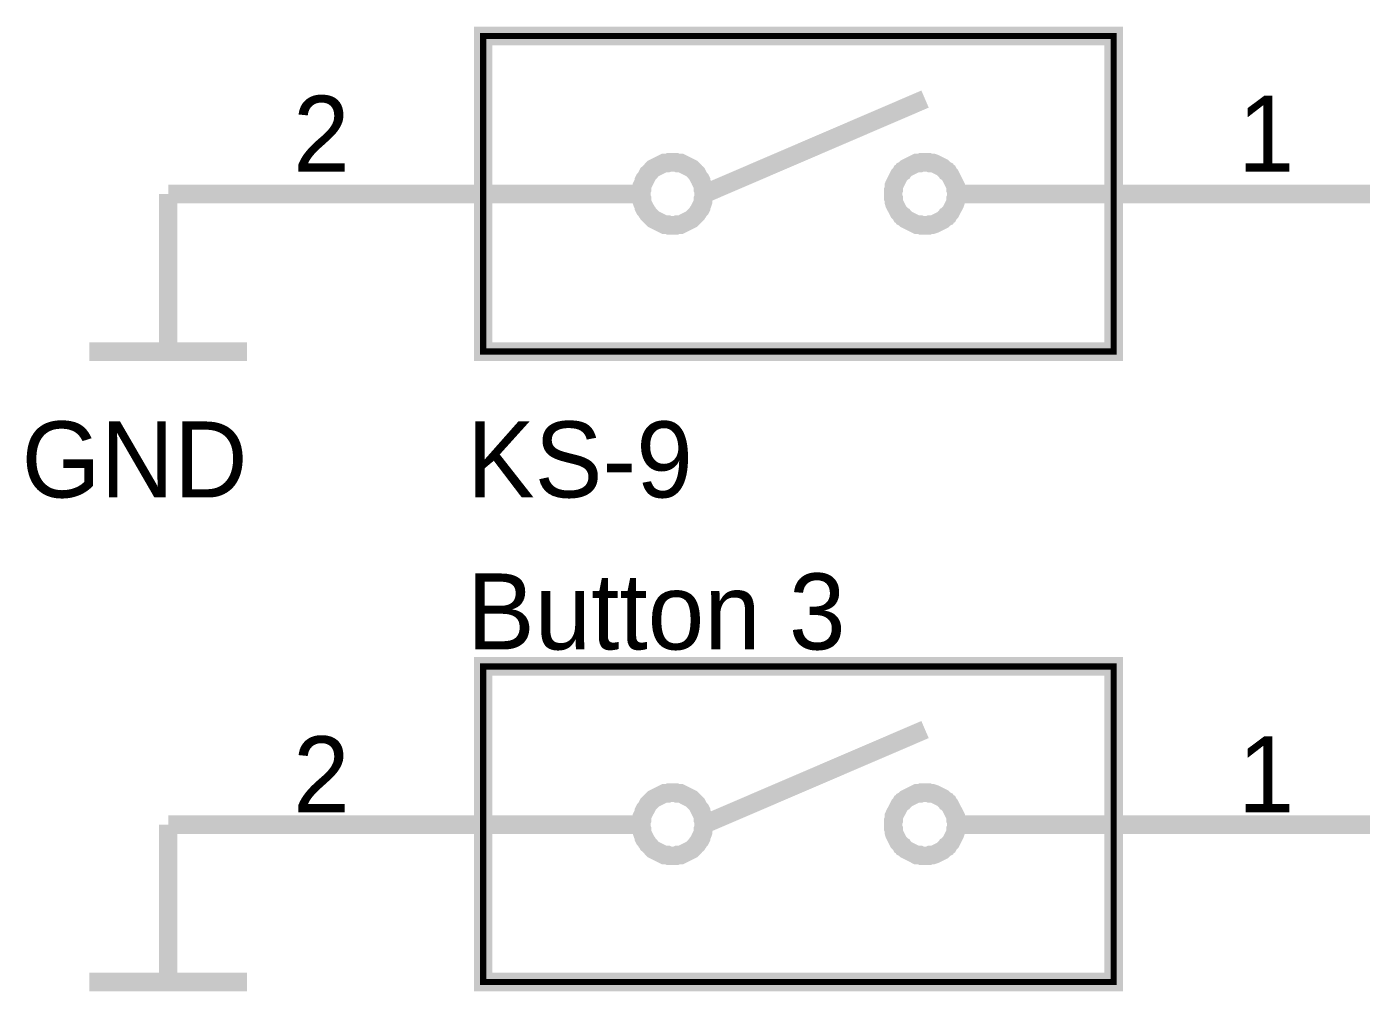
# Model space of a CAD drawing. Header units: inches. Extents: x 0 to 292, y 0 to 193.
# Drawn here: x 89.17 to 110.67, y 81.12 to 96.67 of the extents above; entities that cross this region are included whole.
import ezdxf

# ---------------------------------------------------------------- set-up
doc = ezdxf.new("R2010")
doc.units = ezdxf.units.IN
doc.layers.add('Sheet', color=255, linetype='Continuous')

msp = doc.modelspace()

# ---------------------------------------------------------------- linework, layer by layer
at = {"layer": 'Sheet'}
for points in [[(96.521, 96.52, 0.3, 0.3, 0), (106.683, 96.52, 0.3, 0.3, 0), (106.683, 91.434, 0.3, 0.3, 0), (96.521, 91.434, 0.3, 0.3, 0), (96.521, 96.52, 0.3, 0.3, 0)], [(96.521, 96.52, 0.0991, 0.0991, 0), (96.521, 91.434, 0.0991, 0.0991, 0), (106.683, 91.434, 0.0991, 0.0991, 0), (106.683, 96.52, 0.0991, 0.0991, 0), (96.521, 96.52, 0.0991, 0.0991, 0), (96.521, 96.52, 0.0991, 0.0991, 0)], [(96.521, 86.358, 0.3, 0.3, 0), (106.683, 86.358, 0.3, 0.3, 0), (106.683, 81.272, 0.3, 0.3, 0), (96.521, 81.272, 0.3, 0.3, 0), (96.521, 86.358, 0.3, 0.3, 0)], [(96.521, 86.358, 0.0991, 0.0991, 0), (96.521, 81.272, 0.0991, 0.0991, 0), (106.683, 81.272, 0.0991, 0.0991, 0), (106.683, 86.358, 0.0991, 0.0991, 0), (96.521, 86.358, 0.0991, 0.0991, 0), (96.521, 86.358, 0.0991, 0.0991, 0)]]:
    msp.add_lwpolyline(points, format="xyseb", close=True, dxfattribs=at)
for points in [[(100.076, 93.971, 0.3, 0.3, 0), (103.642, 95.503, 0.3, 0.3, 0)], [(99.069, 93.971, 0.3, 0.3, 0), (99.069, 93.993, 0.3, 0.3, 0), (99.069, 94.026, 0.3, 0.3, 0), (99.08, 94.048, 0.3, 0.3, 0), (99.08, 94.07, 0.3, 0.3, 0), (99.08, 94.103, 0.3, 0.3, 0), (99.091, 94.125, 0.3, 0.3, 0), (99.102, 94.146, 0.3, 0.3, 0), (99.113, 94.168, 0.3, 0.3, 0), (99.113, 94.19, 0.3, 0.3, 0), (99.124, 94.212, 0.3, 0.3, 0), (99.146, 94.234, 0.3, 0.3, 0), (99.157, 94.256, 0.3, 0.3, 0), (99.168, 94.278, 0.3, 0.3, 0), (99.179, 94.3, 0.3, 0.3, 0), (99.201, 94.321, 0.3, 0.3, 0), (99.212, 94.332, 0.3, 0.3, 0), (99.233, 94.354, 0.3, 0.3, 0), (99.244, 94.365, 0.3, 0.3, 0), (99.266, 94.387, 0.3, 0.3, 0), (99.288, 94.398, 0.3, 0.3, 0), (99.31, 94.409, 0.3, 0.3, 0), (99.332, 94.42, 0.3, 0.3, 0), (99.354, 94.431, 0.3, 0.3, 0), (99.376, 94.442, 0.3, 0.3, 0), (99.398, 94.453, 0.3, 0.3, 0), (99.419, 94.464, 0.3, 0.3, 0), (99.441, 94.475, 0.3, 0.3, 0), (99.474, 94.475, 0.3, 0.3, 0), (99.496, 94.475, 0.3, 0.3, 0), (99.518, 94.485, 0.3, 0.3, 0), (99.551, 94.485, 0.3, 0.3, 0), (99.573, 94.485, 0.3, 0.3, 0)], [(99.573, 94.485, 0.3, 0.3, 0), (99.551, 94.485, 0.3, 0.3, 0), (99.518, 94.485, 0.3, 0.3, 0), (99.496, 94.475, 0.3, 0.3, 0), (99.474, 94.475, 0.3, 0.3, 0), (99.441, 94.475, 0.3, 0.3, 0), (99.419, 94.464, 0.3, 0.3, 0), (99.398, 94.453, 0.3, 0.3, 0), (99.376, 94.442, 0.3, 0.3, 0), (99.354, 94.431, 0.3, 0.3, 0), (99.332, 94.42, 0.3, 0.3, 0), (99.31, 94.409, 0.3, 0.3, 0), (99.288, 94.398, 0.3, 0.3, 0), (99.266, 94.387, 0.3, 0.3, 0), (99.244, 94.365, 0.3, 0.3, 0), (99.233, 94.354, 0.3, 0.3, 0), (99.212, 94.332, 0.3, 0.3, 0), (99.201, 94.321, 0.3, 0.3, 0), (99.179, 94.3, 0.3, 0.3, 0), (99.168, 94.278, 0.3, 0.3, 0), (99.157, 94.256, 0.3, 0.3, 0), (99.146, 94.234, 0.3, 0.3, 0), (99.124, 94.212, 0.3, 0.3, 0), (99.113, 94.19, 0.3, 0.3, 0), (99.113, 94.168, 0.3, 0.3, 0), (99.102, 94.146, 0.3, 0.3, 0), (99.091, 94.125, 0.3, 0.3, 0), (99.08, 94.103, 0.3, 0.3, 0), (99.08, 94.07, 0.3, 0.3, 0), (99.08, 94.048, 0.3, 0.3, 0), (99.069, 94.026, 0.3, 0.3, 0), (99.069, 93.993, 0.3, 0.3, 0), (99.069, 93.971, 0.3, 0.3, 0)], [(99.573, 94.485, 0.3, 0.3, 0), (99.573, 94.485, 0.3, 0.3, 0)], [(99.573, 94.485, 0.3, 0.3, 0), (99.594, 94.485, 0.3, 0.3, 0), (99.627, 94.485, 0.3, 0.3, 0), (99.649, 94.475, 0.3, 0.3, 0), (99.671, 94.475, 0.3, 0.3, 0), (99.704, 94.475, 0.3, 0.3, 0), (99.726, 94.464, 0.3, 0.3, 0), (99.748, 94.453, 0.3, 0.3, 0), (99.769, 94.442, 0.3, 0.3, 0), (99.791, 94.431, 0.3, 0.3, 0), (99.813, 94.42, 0.3, 0.3, 0), (99.835, 94.409, 0.3, 0.3, 0), (99.857, 94.398, 0.3, 0.3, 0), (99.879, 94.387, 0.3, 0.3, 0), (99.901, 94.365, 0.3, 0.3, 0), (99.912, 94.354, 0.3, 0.3, 0), (99.934, 94.332, 0.3, 0.3, 0), (99.944, 94.321, 0.3, 0.3, 0), (99.966, 94.3, 0.3, 0.3, 0), (99.977, 94.278, 0.3, 0.3, 0), (99.988, 94.256, 0.3, 0.3, 0), (99.999, 94.234, 0.3, 0.3, 0), (100.021, 94.212, 0.3, 0.3, 0), (100.032, 94.19, 0.3, 0.3, 0), (100.032, 94.168, 0.3, 0.3, 0), (100.043, 94.146, 0.3, 0.3, 0), (100.054, 94.125, 0.3, 0.3, 0), (100.065, 94.103, 0.3, 0.3, 0), (100.065, 94.07, 0.3, 0.3, 0), (100.065, 94.048, 0.3, 0.3, 0), (100.076, 94.026, 0.3, 0.3, 0), (100.076, 93.993, 0.3, 0.3, 0), (100.076, 93.971, 0.3, 0.3, 0)], [(100.076, 93.971, 0.3, 0.3, 0), (100.076, 93.993, 0.3, 0.3, 0), (100.076, 94.026, 0.3, 0.3, 0), (100.065, 94.048, 0.3, 0.3, 0), (100.065, 94.07, 0.3, 0.3, 0), (100.065, 94.103, 0.3, 0.3, 0), (100.054, 94.125, 0.3, 0.3, 0), (100.043, 94.146, 0.3, 0.3, 0), (100.032, 94.168, 0.3, 0.3, 0), (100.032, 94.19, 0.3, 0.3, 0), (100.021, 94.212, 0.3, 0.3, 0), (99.999, 94.234, 0.3, 0.3, 0), (99.988, 94.256, 0.3, 0.3, 0), (99.977, 94.278, 0.3, 0.3, 0), (99.966, 94.3, 0.3, 0.3, 0), (99.944, 94.321, 0.3, 0.3, 0), (99.934, 94.332, 0.3, 0.3, 0), (99.912, 94.354, 0.3, 0.3, 0), (99.901, 94.365, 0.3, 0.3, 0), (99.879, 94.387, 0.3, 0.3, 0), (99.857, 94.398, 0.3, 0.3, 0), (99.835, 94.409, 0.3, 0.3, 0), (99.813, 94.42, 0.3, 0.3, 0), (99.791, 94.431, 0.3, 0.3, 0), (99.769, 94.442, 0.3, 0.3, 0), (99.748, 94.453, 0.3, 0.3, 0), (99.726, 94.464, 0.3, 0.3, 0), (99.704, 94.475, 0.3, 0.3, 0), (99.671, 94.475, 0.3, 0.3, 0), (99.649, 94.475, 0.3, 0.3, 0), (99.627, 94.485, 0.3, 0.3, 0), (99.594, 94.485, 0.3, 0.3, 0), (99.573, 94.485, 0.3, 0.3, 0)], [(103.128, 93.971, 0.3, 0.3, 0), (103.128, 93.993, 0.3, 0.3, 0), (103.128, 94.026, 0.3, 0.3, 0), (103.139, 94.048, 0.3, 0.3, 0), (103.139, 94.07, 0.3, 0.3, 0), (103.139, 94.103, 0.3, 0.3, 0), (103.149, 94.125, 0.3, 0.3, 0), (103.16, 94.146, 0.3, 0.3, 0), (103.171, 94.168, 0.3, 0.3, 0), (103.182, 94.19, 0.3, 0.3, 0), (103.193, 94.212, 0.3, 0.3, 0), (103.204, 94.234, 0.3, 0.3, 0), (103.215, 94.256, 0.3, 0.3, 0), (103.226, 94.278, 0.3, 0.3, 0), (103.248, 94.3, 0.3, 0.3, 0), (103.259, 94.321, 0.3, 0.3, 0), (103.281, 94.332, 0.3, 0.3, 0), (103.292, 94.354, 0.3, 0.3, 0), (103.314, 94.365, 0.3, 0.3, 0), (103.335, 94.387, 0.3, 0.3, 0), (103.357, 94.398, 0.3, 0.3, 0), (103.379, 94.409, 0.3, 0.3, 0), (103.401, 94.42, 0.3, 0.3, 0), (103.423, 94.431, 0.3, 0.3, 0), (103.445, 94.442, 0.3, 0.3, 0), (103.467, 94.453, 0.3, 0.3, 0), (103.489, 94.464, 0.3, 0.3, 0), (103.51, 94.475, 0.3, 0.3, 0), (103.543, 94.475, 0.3, 0.3, 0), (103.565, 94.475, 0.3, 0.3, 0), (103.587, 94.485, 0.3, 0.3, 0), (103.62, 94.485, 0.3, 0.3, 0), (103.642, 94.485, 0.3, 0.3, 0)], [(103.642, 94.485, 0.3, 0.3, 0), (103.62, 94.485, 0.3, 0.3, 0), (103.587, 94.485, 0.3, 0.3, 0), (103.565, 94.475, 0.3, 0.3, 0), (103.543, 94.475, 0.3, 0.3, 0), (103.51, 94.475, 0.3, 0.3, 0), (103.489, 94.464, 0.3, 0.3, 0), (103.467, 94.453, 0.3, 0.3, 0), (103.445, 94.442, 0.3, 0.3, 0), (103.423, 94.431, 0.3, 0.3, 0), (103.401, 94.42, 0.3, 0.3, 0), (103.379, 94.409, 0.3, 0.3, 0), (103.357, 94.398, 0.3, 0.3, 0), (103.335, 94.387, 0.3, 0.3, 0), (103.314, 94.365, 0.3, 0.3, 0), (103.292, 94.354, 0.3, 0.3, 0), (103.281, 94.332, 0.3, 0.3, 0), (103.259, 94.321, 0.3, 0.3, 0), (103.248, 94.3, 0.3, 0.3, 0), (103.226, 94.278, 0.3, 0.3, 0), (103.215, 94.256, 0.3, 0.3, 0), (103.204, 94.234, 0.3, 0.3, 0), (103.193, 94.212, 0.3, 0.3, 0), (103.182, 94.19, 0.3, 0.3, 0), (103.171, 94.168, 0.3, 0.3, 0), (103.16, 94.146, 0.3, 0.3, 0), (103.149, 94.125, 0.3, 0.3, 0), (103.139, 94.103, 0.3, 0.3, 0), (103.139, 94.07, 0.3, 0.3, 0), (103.139, 94.048, 0.3, 0.3, 0), (103.128, 94.026, 0.3, 0.3, 0), (103.128, 93.993, 0.3, 0.3, 0), (103.128, 93.971, 0.3, 0.3, 0)], [(103.642, 94.485, 0.3, 0.3, 0), (103.642, 94.485, 0.3, 0.3, 0)], [(103.642, 94.485, 0.3, 0.3, 0), (103.664, 94.485, 0.3, 0.3, 0), (103.696, 94.485, 0.3, 0.3, 0), (103.718, 94.475, 0.3, 0.3, 0), (103.74, 94.475, 0.3, 0.3, 0), (103.762, 94.475, 0.3, 0.3, 0), (103.795, 94.464, 0.3, 0.3, 0), (103.817, 94.453, 0.3, 0.3, 0), (103.839, 94.442, 0.3, 0.3, 0), (103.86, 94.431, 0.3, 0.3, 0), (103.882, 94.42, 0.3, 0.3, 0), (103.904, 94.409, 0.3, 0.3, 0), (103.926, 94.398, 0.3, 0.3, 0), (103.937, 94.387, 0.3, 0.3, 0), (103.959, 94.365, 0.3, 0.3, 0), (103.981, 94.354, 0.3, 0.3, 0), (103.992, 94.332, 0.3, 0.3, 0), (104.014, 94.321, 0.3, 0.3, 0), (104.025, 94.3, 0.3, 0.3, 0), (104.046, 94.278, 0.3, 0.3, 0), (104.057, 94.256, 0.3, 0.3, 0), (104.068, 94.234, 0.3, 0.3, 0), (104.079, 94.212, 0.3, 0.3, 0), (104.09, 94.19, 0.3, 0.3, 0), (104.101, 94.168, 0.3, 0.3, 0), (104.112, 94.146, 0.3, 0.3, 0), (104.123, 94.125, 0.3, 0.3, 0), (104.134, 94.103, 0.3, 0.3, 0), (104.134, 94.07, 0.3, 0.3, 0), (104.134, 94.048, 0.3, 0.3, 0), (104.145, 94.026, 0.3, 0.3, 0), (104.145, 93.993, 0.3, 0.3, 0), (104.145, 93.971, 0.3, 0.3, 0)], [(104.145, 93.971, 0.3, 0.3, 0), (104.145, 93.993, 0.3, 0.3, 0), (104.145, 94.026, 0.3, 0.3, 0), (104.134, 94.048, 0.3, 0.3, 0), (104.134, 94.07, 0.3, 0.3, 0), (104.134, 94.103, 0.3, 0.3, 0), (104.123, 94.125, 0.3, 0.3, 0), (104.112, 94.146, 0.3, 0.3, 0), (104.101, 94.168, 0.3, 0.3, 0), (104.09, 94.19, 0.3, 0.3, 0), (104.079, 94.212, 0.3, 0.3, 0), (104.068, 94.234, 0.3, 0.3, 0), (104.057, 94.256, 0.3, 0.3, 0), (104.046, 94.278, 0.3, 0.3, 0), (104.025, 94.3, 0.3, 0.3, 0), (104.014, 94.321, 0.3, 0.3, 0), (103.992, 94.332, 0.3, 0.3, 0), (103.981, 94.354, 0.3, 0.3, 0), (103.959, 94.365, 0.3, 0.3, 0), (103.937, 94.387, 0.3, 0.3, 0), (103.926, 94.398, 0.3, 0.3, 0), (103.904, 94.409, 0.3, 0.3, 0), (103.882, 94.42, 0.3, 0.3, 0), (103.86, 94.431, 0.3, 0.3, 0), (103.839, 94.442, 0.3, 0.3, 0), (103.817, 94.453, 0.3, 0.3, 0), (103.795, 94.464, 0.3, 0.3, 0), (103.762, 94.475, 0.3, 0.3, 0), (103.74, 94.475, 0.3, 0.3, 0), (103.718, 94.475, 0.3, 0.3, 0), (103.696, 94.485, 0.3, 0.3, 0), (103.664, 94.485, 0.3, 0.3, 0), (103.642, 94.485, 0.3, 0.3, 0)], [(96.521, 93.971, 0.3, 0.3, 0), (91.445, 93.971, 0.3, 0.3, 0)], [(91.445, 93.971, 0.3, 0.3, 0), (91.445, 91.434, 0.3, 0.3, 0)], [(99.069, 93.971, 0.3, 0.3, 0), (96.521, 93.971, 0.3, 0.3, 0)], [(99.573, 93.468, 0.3, 0.3, 0), (99.551, 93.468, 0.3, 0.3, 0), (99.518, 93.468, 0.3, 0.3, 0), (99.496, 93.479, 0.3, 0.3, 0), (99.474, 93.479, 0.3, 0.3, 0), (99.441, 93.479, 0.3, 0.3, 0), (99.419, 93.49, 0.3, 0.3, 0), (99.398, 93.501, 0.3, 0.3, 0), (99.376, 93.512, 0.3, 0.3, 0), (99.354, 93.523, 0.3, 0.3, 0), (99.332, 93.534, 0.3, 0.3, 0), (99.31, 93.545, 0.3, 0.3, 0), (99.288, 93.556, 0.3, 0.3, 0), (99.266, 93.567, 0.3, 0.3, 0), (99.244, 93.589, 0.3, 0.3, 0), (99.233, 93.599, 0.3, 0.3, 0), (99.212, 93.621, 0.3, 0.3, 0), (99.201, 93.632, 0.3, 0.3, 0), (99.179, 93.654, 0.3, 0.3, 0), (99.168, 93.676, 0.3, 0.3, 0), (99.157, 93.687, 0.3, 0.3, 0), (99.146, 93.709, 0.3, 0.3, 0), (99.124, 93.731, 0.3, 0.3, 0), (99.113, 93.753, 0.3, 0.3, 0), (99.113, 93.774, 0.3, 0.3, 0), (99.102, 93.796, 0.3, 0.3, 0), (99.091, 93.818, 0.3, 0.3, 0), (99.08, 93.851, 0.3, 0.3, 0), (99.08, 93.873, 0.3, 0.3, 0), (99.08, 93.895, 0.3, 0.3, 0), (99.069, 93.917, 0.3, 0.3, 0), (99.069, 93.949, 0.3, 0.3, 0), (99.069, 93.971, 0.3, 0.3, 0)], [(99.069, 93.971, 0.3, 0.3, 0), (99.069, 93.971, 0.3, 0.3, 0)], [(99.069, 93.971, 0.3, 0.3, 0), (99.069, 93.949, 0.3, 0.3, 0), (99.069, 93.917, 0.3, 0.3, 0), (99.08, 93.895, 0.3, 0.3, 0), (99.08, 93.873, 0.3, 0.3, 0), (99.08, 93.851, 0.3, 0.3, 0), (99.091, 93.818, 0.3, 0.3, 0), (99.102, 93.796, 0.3, 0.3, 0), (99.113, 93.774, 0.3, 0.3, 0), (99.113, 93.753, 0.3, 0.3, 0), (99.124, 93.731, 0.3, 0.3, 0), (99.146, 93.709, 0.3, 0.3, 0), (99.157, 93.687, 0.3, 0.3, 0), (99.168, 93.676, 0.3, 0.3, 0), (99.179, 93.654, 0.3, 0.3, 0), (99.201, 93.632, 0.3, 0.3, 0), (99.212, 93.621, 0.3, 0.3, 0), (99.233, 93.599, 0.3, 0.3, 0), (99.244, 93.589, 0.3, 0.3, 0), (99.266, 93.567, 0.3, 0.3, 0), (99.288, 93.556, 0.3, 0.3, 0), (99.31, 93.545, 0.3, 0.3, 0), (99.332, 93.534, 0.3, 0.3, 0), (99.354, 93.523, 0.3, 0.3, 0), (99.376, 93.512, 0.3, 0.3, 0), (99.398, 93.501, 0.3, 0.3, 0), (99.419, 93.49, 0.3, 0.3, 0), (99.441, 93.479, 0.3, 0.3, 0), (99.474, 93.479, 0.3, 0.3, 0), (99.496, 93.479, 0.3, 0.3, 0), (99.518, 93.468, 0.3, 0.3, 0), (99.551, 93.468, 0.3, 0.3, 0), (99.573, 93.468, 0.3, 0.3, 0)], [(100.076, 93.971, 0.3, 0.3, 0), (100.076, 93.949, 0.3, 0.3, 0), (100.076, 93.917, 0.3, 0.3, 0), (100.065, 93.895, 0.3, 0.3, 0), (100.065, 93.873, 0.3, 0.3, 0), (100.065, 93.851, 0.3, 0.3, 0), (100.054, 93.818, 0.3, 0.3, 0), (100.043, 93.796, 0.3, 0.3, 0), (100.032, 93.774, 0.3, 0.3, 0), (100.032, 93.753, 0.3, 0.3, 0), (100.021, 93.731, 0.3, 0.3, 0), (99.999, 93.709, 0.3, 0.3, 0), (99.988, 93.687, 0.3, 0.3, 0), (99.977, 93.676, 0.3, 0.3, 0), (99.966, 93.654, 0.3, 0.3, 0), (99.944, 93.632, 0.3, 0.3, 0), (99.934, 93.621, 0.3, 0.3, 0), (99.912, 93.599, 0.3, 0.3, 0), (99.901, 93.589, 0.3, 0.3, 0), (99.879, 93.567, 0.3, 0.3, 0), (99.857, 93.556, 0.3, 0.3, 0), (99.835, 93.545, 0.3, 0.3, 0), (99.813, 93.534, 0.3, 0.3, 0), (99.791, 93.523, 0.3, 0.3, 0), (99.769, 93.512, 0.3, 0.3, 0), (99.748, 93.501, 0.3, 0.3, 0), (99.726, 93.49, 0.3, 0.3, 0), (99.704, 93.479, 0.3, 0.3, 0), (99.671, 93.479, 0.3, 0.3, 0), (99.649, 93.479, 0.3, 0.3, 0), (99.627, 93.468, 0.3, 0.3, 0), (99.594, 93.468, 0.3, 0.3, 0), (99.573, 93.468, 0.3, 0.3, 0)], [(99.573, 93.468, 0.3, 0.3, 0), (99.594, 93.468, 0.3, 0.3, 0), (99.627, 93.468, 0.3, 0.3, 0), (99.649, 93.479, 0.3, 0.3, 0), (99.671, 93.479, 0.3, 0.3, 0), (99.704, 93.479, 0.3, 0.3, 0), (99.726, 93.49, 0.3, 0.3, 0), (99.748, 93.501, 0.3, 0.3, 0), (99.769, 93.512, 0.3, 0.3, 0), (99.791, 93.523, 0.3, 0.3, 0), (99.813, 93.534, 0.3, 0.3, 0), (99.835, 93.545, 0.3, 0.3, 0), (99.857, 93.556, 0.3, 0.3, 0), (99.879, 93.567, 0.3, 0.3, 0), (99.901, 93.589, 0.3, 0.3, 0), (99.912, 93.599, 0.3, 0.3, 0), (99.934, 93.621, 0.3, 0.3, 0), (99.944, 93.632, 0.3, 0.3, 0), (99.966, 93.654, 0.3, 0.3, 0), (99.977, 93.676, 0.3, 0.3, 0), (99.988, 93.687, 0.3, 0.3, 0), (99.999, 93.709, 0.3, 0.3, 0), (100.021, 93.731, 0.3, 0.3, 0), (100.032, 93.753, 0.3, 0.3, 0), (100.032, 93.774, 0.3, 0.3, 0), (100.043, 93.796, 0.3, 0.3, 0), (100.054, 93.818, 0.3, 0.3, 0), (100.065, 93.851, 0.3, 0.3, 0), (100.065, 93.873, 0.3, 0.3, 0), (100.065, 93.895, 0.3, 0.3, 0), (100.076, 93.917, 0.3, 0.3, 0), (100.076, 93.949, 0.3, 0.3, 0), (100.076, 93.971, 0.3, 0.3, 0)], [(100.076, 93.971, 0.3, 0.3, 0), (100.076, 93.971, 0.3, 0.3, 0), (100.076, 93.971, 0.3, 0.3, 0), (100.076, 93.971, 0.3, 0.3, 0), (100.076, 93.971, 0.3, 0.3, 0), (100.076, 93.971, 0.3, 0.3, 0), (100.076, 93.971, 0.3, 0.3, 0), (100.076, 93.971, 0.3, 0.3, 0), (100.076, 93.971, 0.3, 0.3, 0), (100.076, 93.971, 0.3, 0.3, 0), (100.076, 93.971, 0.3, 0.3, 0), (100.076, 93.971, 0.3, 0.3, 0), (100.076, 93.971, 0.3, 0.3, 0), (100.076, 93.971, 0.3, 0.3, 0), (100.076, 93.971, 0.3, 0.3, 0), (100.076, 93.971, 0.3, 0.3, 0), (100.076, 93.971, 0.3, 0.3, 0), (100.076, 93.971, 0.3, 0.3, 0), (100.076, 93.971, 0.3, 0.3, 0), (100.076, 93.971, 0.3, 0.3, 0), (100.076, 93.971, 0.3, 0.3, 0), (100.076, 93.971, 0.3, 0.3, 0), (100.076, 93.971, 0.3, 0.3, 0), (100.076, 93.971, 0.3, 0.3, 0), (100.076, 93.971, 0.3, 0.3, 0), (100.076, 93.971, 0.3, 0.3, 0), (100.076, 93.971, 0.3, 0.3, 0), (100.076, 93.971, 0.3, 0.3, 0), (100.076, 93.971, 0.3, 0.3, 0), (100.076, 93.971, 0.3, 0.3, 0), (100.076, 93.971, 0.3, 0.3, 0), (100.076, 93.971, 0.3, 0.3, 0), (100.076, 93.971, 0.3, 0.3, 0)], [(100.076, 93.971, 0.3, 0.3, 0), (100.076, 93.971, 0.3, 0.3, 0)], [(103.642, 93.468, 0.3, 0.3, 0), (103.62, 93.468, 0.3, 0.3, 0), (103.587, 93.468, 0.3, 0.3, 0), (103.565, 93.479, 0.3, 0.3, 0), (103.543, 93.479, 0.3, 0.3, 0), (103.51, 93.479, 0.3, 0.3, 0), (103.489, 93.49, 0.3, 0.3, 0), (103.467, 93.501, 0.3, 0.3, 0), (103.445, 93.512, 0.3, 0.3, 0), (103.423, 93.523, 0.3, 0.3, 0), (103.401, 93.534, 0.3, 0.3, 0), (103.379, 93.545, 0.3, 0.3, 0), (103.357, 93.556, 0.3, 0.3, 0), (103.335, 93.567, 0.3, 0.3, 0), (103.314, 93.589, 0.3, 0.3, 0), (103.292, 93.599, 0.3, 0.3, 0), (103.281, 93.621, 0.3, 0.3, 0), (103.259, 93.632, 0.3, 0.3, 0), (103.248, 93.654, 0.3, 0.3, 0), (103.226, 93.676, 0.3, 0.3, 0), (103.215, 93.687, 0.3, 0.3, 0), (103.204, 93.709, 0.3, 0.3, 0), (103.193, 93.731, 0.3, 0.3, 0), (103.182, 93.753, 0.3, 0.3, 0), (103.171, 93.774, 0.3, 0.3, 0), (103.16, 93.796, 0.3, 0.3, 0), (103.149, 93.818, 0.3, 0.3, 0), (103.139, 93.851, 0.3, 0.3, 0), (103.139, 93.873, 0.3, 0.3, 0), (103.139, 93.895, 0.3, 0.3, 0), (103.128, 93.917, 0.3, 0.3, 0), (103.128, 93.949, 0.3, 0.3, 0), (103.128, 93.971, 0.3, 0.3, 0)], [(103.128, 93.971, 0.3, 0.3, 0), (103.128, 93.971, 0.3, 0.3, 0)], [(103.128, 93.971, 0.3, 0.3, 0), (103.128, 93.949, 0.3, 0.3, 0), (103.128, 93.917, 0.3, 0.3, 0), (103.139, 93.895, 0.3, 0.3, 0), (103.139, 93.873, 0.3, 0.3, 0), (103.139, 93.851, 0.3, 0.3, 0), (103.149, 93.818, 0.3, 0.3, 0), (103.16, 93.796, 0.3, 0.3, 0), (103.171, 93.774, 0.3, 0.3, 0), (103.182, 93.753, 0.3, 0.3, 0), (103.193, 93.731, 0.3, 0.3, 0), (103.204, 93.709, 0.3, 0.3, 0), (103.215, 93.687, 0.3, 0.3, 0), (103.226, 93.676, 0.3, 0.3, 0), (103.248, 93.654, 0.3, 0.3, 0), (103.259, 93.632, 0.3, 0.3, 0), (103.281, 93.621, 0.3, 0.3, 0), (103.292, 93.599, 0.3, 0.3, 0), (103.314, 93.589, 0.3, 0.3, 0), (103.335, 93.567, 0.3, 0.3, 0), (103.357, 93.556, 0.3, 0.3, 0), (103.379, 93.545, 0.3, 0.3, 0), (103.401, 93.534, 0.3, 0.3, 0), (103.423, 93.523, 0.3, 0.3, 0), (103.445, 93.512, 0.3, 0.3, 0), (103.467, 93.501, 0.3, 0.3, 0), (103.489, 93.49, 0.3, 0.3, 0), (103.51, 93.479, 0.3, 0.3, 0), (103.543, 93.479, 0.3, 0.3, 0), (103.565, 93.479, 0.3, 0.3, 0), (103.587, 93.468, 0.3, 0.3, 0), (103.62, 93.468, 0.3, 0.3, 0), (103.642, 93.468, 0.3, 0.3, 0)], [(104.145, 93.971, 0.3, 0.3, 0), (104.145, 93.949, 0.3, 0.3, 0), (104.145, 93.917, 0.3, 0.3, 0), (104.134, 93.895, 0.3, 0.3, 0), (104.134, 93.873, 0.3, 0.3, 0), (104.134, 93.851, 0.3, 0.3, 0), (104.123, 93.818, 0.3, 0.3, 0), (104.112, 93.796, 0.3, 0.3, 0), (104.101, 93.774, 0.3, 0.3, 0), (104.09, 93.753, 0.3, 0.3, 0), (104.079, 93.731, 0.3, 0.3, 0), (104.068, 93.709, 0.3, 0.3, 0), (104.057, 93.687, 0.3, 0.3, 0), (104.046, 93.676, 0.3, 0.3, 0), (104.025, 93.654, 0.3, 0.3, 0), (104.014, 93.632, 0.3, 0.3, 0), (103.992, 93.621, 0.3, 0.3, 0), (103.981, 93.599, 0.3, 0.3, 0), (103.959, 93.589, 0.3, 0.3, 0), (103.937, 93.567, 0.3, 0.3, 0), (103.926, 93.556, 0.3, 0.3, 0), (103.904, 93.545, 0.3, 0.3, 0), (103.882, 93.534, 0.3, 0.3, 0), (103.86, 93.523, 0.3, 0.3, 0), (103.839, 93.512, 0.3, 0.3, 0), (103.817, 93.501, 0.3, 0.3, 0), (103.795, 93.49, 0.3, 0.3, 0), (103.762, 93.479, 0.3, 0.3, 0), (103.74, 93.479, 0.3, 0.3, 0), (103.718, 93.479, 0.3, 0.3, 0), (103.696, 93.468, 0.3, 0.3, 0), (103.664, 93.468, 0.3, 0.3, 0), (103.642, 93.468, 0.3, 0.3, 0)], [(103.642, 93.468, 0.3, 0.3, 0), (103.664, 93.468, 0.3, 0.3, 0), (103.696, 93.468, 0.3, 0.3, 0), (103.718, 93.479, 0.3, 0.3, 0), (103.74, 93.479, 0.3, 0.3, 0), (103.762, 93.479, 0.3, 0.3, 0), (103.795, 93.49, 0.3, 0.3, 0), (103.817, 93.501, 0.3, 0.3, 0), (103.839, 93.512, 0.3, 0.3, 0), (103.86, 93.523, 0.3, 0.3, 0), (103.882, 93.534, 0.3, 0.3, 0), (103.904, 93.545, 0.3, 0.3, 0), (103.926, 93.556, 0.3, 0.3, 0), (103.937, 93.567, 0.3, 0.3, 0), (103.959, 93.589, 0.3, 0.3, 0), (103.981, 93.599, 0.3, 0.3, 0), (103.992, 93.621, 0.3, 0.3, 0), (104.014, 93.632, 0.3, 0.3, 0), (104.025, 93.654, 0.3, 0.3, 0), (104.046, 93.676, 0.3, 0.3, 0), (104.057, 93.687, 0.3, 0.3, 0), (104.068, 93.709, 0.3, 0.3, 0), (104.079, 93.731, 0.3, 0.3, 0), (104.09, 93.753, 0.3, 0.3, 0), (104.101, 93.774, 0.3, 0.3, 0), (104.112, 93.796, 0.3, 0.3, 0), (104.123, 93.818, 0.3, 0.3, 0), (104.134, 93.851, 0.3, 0.3, 0), (104.134, 93.873, 0.3, 0.3, 0), (104.134, 93.895, 0.3, 0.3, 0), (104.145, 93.917, 0.3, 0.3, 0), (104.145, 93.949, 0.3, 0.3, 0), (104.145, 93.971, 0.3, 0.3, 0)], [(104.145, 93.971, 0.3, 0.3, 0), (104.145, 93.971, 0.3, 0.3, 0), (104.145, 93.971, 0.3, 0.3, 0), (104.145, 93.971, 0.3, 0.3, 0), (104.145, 93.971, 0.3, 0.3, 0), (104.145, 93.971, 0.3, 0.3, 0), (104.145, 93.971, 0.3, 0.3, 0), (104.145, 93.971, 0.3, 0.3, 0), (104.145, 93.971, 0.3, 0.3, 0), (104.145, 93.971, 0.3, 0.3, 0), (104.145, 93.971, 0.3, 0.3, 0), (104.145, 93.971, 0.3, 0.3, 0), (104.145, 93.971, 0.3, 0.3, 0), (104.145, 93.971, 0.3, 0.3, 0), (104.145, 93.971, 0.3, 0.3, 0), (104.145, 93.971, 0.3, 0.3, 0), (104.145, 93.971, 0.3, 0.3, 0), (104.145, 93.971, 0.3, 0.3, 0), (104.145, 93.971, 0.3, 0.3, 0), (104.145, 93.971, 0.3, 0.3, 0), (104.145, 93.971, 0.3, 0.3, 0), (104.145, 93.971, 0.3, 0.3, 0), (104.145, 93.971, 0.3, 0.3, 0), (104.145, 93.971, 0.3, 0.3, 0), (104.145, 93.971, 0.3, 0.3, 0), (104.145, 93.971, 0.3, 0.3, 0), (104.145, 93.971, 0.3, 0.3, 0), (104.145, 93.971, 0.3, 0.3, 0), (104.145, 93.971, 0.3, 0.3, 0), (104.145, 93.971, 0.3, 0.3, 0), (104.145, 93.971, 0.3, 0.3, 0), (104.145, 93.971, 0.3, 0.3, 0), (104.145, 93.971, 0.3, 0.3, 0)], [(104.145, 93.971, 0.3, 0.3, 0), (104.145, 93.971, 0.3, 0.3, 0)], [(104.145, 93.971, 0.3, 0.3, 0), (106.683, 93.971, 0.3, 0.3, 0)], [(106.683, 93.971, 0.3, 0.3, 0), (111.769, 93.971, 0.3, 0.3, 0)], [(90.176, 91.434, 0.3, 0.3, 0), (92.714, 91.434, 0.3, 0.3, 0)], [(100.076, 83.81, 0.3, 0.3, 0), (103.642, 85.341, 0.3, 0.3, 0)], [(99.069, 83.81, 0.3, 0.3, 0), (99.069, 83.832, 0.3, 0.3, 0), (99.069, 83.864, 0.3, 0.3, 0), (99.08, 83.886, 0.3, 0.3, 0), (99.08, 83.908, 0.3, 0.3, 0), (99.08, 83.941, 0.3, 0.3, 0), (99.091, 83.963, 0.3, 0.3, 0), (99.102, 83.985, 0.3, 0.3, 0), (99.113, 84.007, 0.3, 0.3, 0), (99.113, 84.028, 0.3, 0.3, 0), (99.124, 84.05, 0.3, 0.3, 0), (99.146, 84.072, 0.3, 0.3, 0), (99.157, 84.094, 0.3, 0.3, 0), (99.168, 84.116, 0.3, 0.3, 0), (99.179, 84.138, 0.3, 0.3, 0), (99.201, 84.16, 0.3, 0.3, 0), (99.212, 84.171, 0.3, 0.3, 0), (99.233, 84.192, 0.3, 0.3, 0), (99.244, 84.203, 0.3, 0.3, 0), (99.266, 84.225, 0.3, 0.3, 0), (99.288, 84.236, 0.3, 0.3, 0), (99.31, 84.247, 0.3, 0.3, 0), (99.332, 84.258, 0.3, 0.3, 0), (99.354, 84.269, 0.3, 0.3, 0), (99.376, 84.28, 0.3, 0.3, 0), (99.398, 84.291, 0.3, 0.3, 0), (99.419, 84.302, 0.3, 0.3, 0), (99.441, 84.313, 0.3, 0.3, 0), (99.474, 84.313, 0.3, 0.3, 0), (99.496, 84.313, 0.3, 0.3, 0), (99.518, 84.324, 0.3, 0.3, 0), (99.551, 84.324, 0.3, 0.3, 0), (99.573, 84.324, 0.3, 0.3, 0)], [(99.573, 84.324, 0.3, 0.3, 0), (99.551, 84.324, 0.3, 0.3, 0), (99.518, 84.324, 0.3, 0.3, 0), (99.496, 84.313, 0.3, 0.3, 0), (99.474, 84.313, 0.3, 0.3, 0), (99.441, 84.313, 0.3, 0.3, 0), (99.419, 84.302, 0.3, 0.3, 0), (99.398, 84.291, 0.3, 0.3, 0), (99.376, 84.28, 0.3, 0.3, 0), (99.354, 84.269, 0.3, 0.3, 0), (99.332, 84.258, 0.3, 0.3, 0), (99.31, 84.247, 0.3, 0.3, 0), (99.288, 84.236, 0.3, 0.3, 0), (99.266, 84.225, 0.3, 0.3, 0), (99.244, 84.203, 0.3, 0.3, 0), (99.233, 84.192, 0.3, 0.3, 0), (99.212, 84.171, 0.3, 0.3, 0), (99.201, 84.16, 0.3, 0.3, 0), (99.179, 84.138, 0.3, 0.3, 0), (99.168, 84.116, 0.3, 0.3, 0), (99.157, 84.094, 0.3, 0.3, 0), (99.146, 84.072, 0.3, 0.3, 0), (99.124, 84.05, 0.3, 0.3, 0), (99.113, 84.028, 0.3, 0.3, 0), (99.113, 84.007, 0.3, 0.3, 0), (99.102, 83.985, 0.3, 0.3, 0), (99.091, 83.963, 0.3, 0.3, 0), (99.08, 83.941, 0.3, 0.3, 0), (99.08, 83.908, 0.3, 0.3, 0), (99.08, 83.886, 0.3, 0.3, 0), (99.069, 83.864, 0.3, 0.3, 0), (99.069, 83.832, 0.3, 0.3, 0), (99.069, 83.81, 0.3, 0.3, 0)], [(99.573, 84.324, 0.3, 0.3, 0), (99.573, 84.324, 0.3, 0.3, 0)], [(99.573, 84.324, 0.3, 0.3, 0), (99.594, 84.324, 0.3, 0.3, 0), (99.627, 84.324, 0.3, 0.3, 0), (99.649, 84.313, 0.3, 0.3, 0), (99.671, 84.313, 0.3, 0.3, 0), (99.704, 84.313, 0.3, 0.3, 0), (99.726, 84.302, 0.3, 0.3, 0), (99.748, 84.291, 0.3, 0.3, 0), (99.769, 84.28, 0.3, 0.3, 0), (99.791, 84.269, 0.3, 0.3, 0), (99.813, 84.258, 0.3, 0.3, 0), (99.835, 84.247, 0.3, 0.3, 0), (99.857, 84.236, 0.3, 0.3, 0), (99.879, 84.225, 0.3, 0.3, 0), (99.901, 84.203, 0.3, 0.3, 0), (99.912, 84.192, 0.3, 0.3, 0), (99.934, 84.171, 0.3, 0.3, 0), (99.944, 84.16, 0.3, 0.3, 0), (99.966, 84.138, 0.3, 0.3, 0), (99.977, 84.116, 0.3, 0.3, 0), (99.988, 84.094, 0.3, 0.3, 0), (99.999, 84.072, 0.3, 0.3, 0), (100.021, 84.05, 0.3, 0.3, 0), (100.032, 84.028, 0.3, 0.3, 0), (100.032, 84.007, 0.3, 0.3, 0), (100.043, 83.985, 0.3, 0.3, 0), (100.054, 83.963, 0.3, 0.3, 0), (100.065, 83.941, 0.3, 0.3, 0), (100.065, 83.908, 0.3, 0.3, 0), (100.065, 83.886, 0.3, 0.3, 0), (100.076, 83.864, 0.3, 0.3, 0), (100.076, 83.832, 0.3, 0.3, 0), (100.076, 83.81, 0.3, 0.3, 0)], [(100.076, 83.81, 0.3, 0.3, 0), (100.076, 83.832, 0.3, 0.3, 0), (100.076, 83.864, 0.3, 0.3, 0), (100.065, 83.886, 0.3, 0.3, 0), (100.065, 83.908, 0.3, 0.3, 0), (100.065, 83.941, 0.3, 0.3, 0), (100.054, 83.963, 0.3, 0.3, 0), (100.043, 83.985, 0.3, 0.3, 0), (100.032, 84.007, 0.3, 0.3, 0), (100.032, 84.028, 0.3, 0.3, 0), (100.021, 84.05, 0.3, 0.3, 0), (99.999, 84.072, 0.3, 0.3, 0), (99.988, 84.094, 0.3, 0.3, 0), (99.977, 84.116, 0.3, 0.3, 0), (99.966, 84.138, 0.3, 0.3, 0), (99.944, 84.16, 0.3, 0.3, 0), (99.934, 84.171, 0.3, 0.3, 0), (99.912, 84.192, 0.3, 0.3, 0), (99.901, 84.203, 0.3, 0.3, 0), (99.879, 84.225, 0.3, 0.3, 0), (99.857, 84.236, 0.3, 0.3, 0), (99.835, 84.247, 0.3, 0.3, 0), (99.813, 84.258, 0.3, 0.3, 0), (99.791, 84.269, 0.3, 0.3, 0), (99.769, 84.28, 0.3, 0.3, 0), (99.748, 84.291, 0.3, 0.3, 0), (99.726, 84.302, 0.3, 0.3, 0), (99.704, 84.313, 0.3, 0.3, 0), (99.671, 84.313, 0.3, 0.3, 0), (99.649, 84.313, 0.3, 0.3, 0), (99.627, 84.324, 0.3, 0.3, 0), (99.594, 84.324, 0.3, 0.3, 0), (99.573, 84.324, 0.3, 0.3, 0)], [(103.128, 83.81, 0.3, 0.3, 0), (103.128, 83.832, 0.3, 0.3, 0), (103.128, 83.864, 0.3, 0.3, 0), (103.139, 83.886, 0.3, 0.3, 0), (103.139, 83.908, 0.3, 0.3, 0), (103.139, 83.941, 0.3, 0.3, 0), (103.149, 83.963, 0.3, 0.3, 0), (103.16, 83.985, 0.3, 0.3, 0), (103.171, 84.007, 0.3, 0.3, 0), (103.182, 84.028, 0.3, 0.3, 0), (103.193, 84.05, 0.3, 0.3, 0), (103.204, 84.072, 0.3, 0.3, 0), (103.215, 84.094, 0.3, 0.3, 0), (103.226, 84.116, 0.3, 0.3, 0), (103.248, 84.138, 0.3, 0.3, 0), (103.259, 84.16, 0.3, 0.3, 0), (103.281, 84.171, 0.3, 0.3, 0), (103.292, 84.192, 0.3, 0.3, 0), (103.314, 84.203, 0.3, 0.3, 0), (103.335, 84.225, 0.3, 0.3, 0), (103.357, 84.236, 0.3, 0.3, 0), (103.379, 84.247, 0.3, 0.3, 0), (103.401, 84.258, 0.3, 0.3, 0), (103.423, 84.269, 0.3, 0.3, 0), (103.445, 84.28, 0.3, 0.3, 0), (103.467, 84.291, 0.3, 0.3, 0), (103.489, 84.302, 0.3, 0.3, 0), (103.51, 84.313, 0.3, 0.3, 0), (103.543, 84.313, 0.3, 0.3, 0), (103.565, 84.313, 0.3, 0.3, 0), (103.587, 84.324, 0.3, 0.3, 0), (103.62, 84.324, 0.3, 0.3, 0), (103.642, 84.324, 0.3, 0.3, 0)], [(103.642, 84.324, 0.3, 0.3, 0), (103.62, 84.324, 0.3, 0.3, 0), (103.587, 84.324, 0.3, 0.3, 0), (103.565, 84.313, 0.3, 0.3, 0), (103.543, 84.313, 0.3, 0.3, 0), (103.51, 84.313, 0.3, 0.3, 0), (103.489, 84.302, 0.3, 0.3, 0), (103.467, 84.291, 0.3, 0.3, 0), (103.445, 84.28, 0.3, 0.3, 0), (103.423, 84.269, 0.3, 0.3, 0), (103.401, 84.258, 0.3, 0.3, 0), (103.379, 84.247, 0.3, 0.3, 0), (103.357, 84.236, 0.3, 0.3, 0), (103.335, 84.225, 0.3, 0.3, 0), (103.314, 84.203, 0.3, 0.3, 0), (103.292, 84.192, 0.3, 0.3, 0), (103.281, 84.171, 0.3, 0.3, 0), (103.259, 84.16, 0.3, 0.3, 0), (103.248, 84.138, 0.3, 0.3, 0), (103.226, 84.116, 0.3, 0.3, 0), (103.215, 84.094, 0.3, 0.3, 0), (103.204, 84.072, 0.3, 0.3, 0), (103.193, 84.05, 0.3, 0.3, 0), (103.182, 84.028, 0.3, 0.3, 0), (103.171, 84.007, 0.3, 0.3, 0), (103.16, 83.985, 0.3, 0.3, 0), (103.149, 83.963, 0.3, 0.3, 0), (103.139, 83.941, 0.3, 0.3, 0), (103.139, 83.908, 0.3, 0.3, 0), (103.139, 83.886, 0.3, 0.3, 0), (103.128, 83.864, 0.3, 0.3, 0), (103.128, 83.832, 0.3, 0.3, 0), (103.128, 83.81, 0.3, 0.3, 0)], [(103.642, 84.324, 0.3, 0.3, 0), (103.642, 84.324, 0.3, 0.3, 0)], [(103.642, 84.324, 0.3, 0.3, 0), (103.664, 84.324, 0.3, 0.3, 0), (103.696, 84.324, 0.3, 0.3, 0), (103.718, 84.313, 0.3, 0.3, 0), (103.74, 84.313, 0.3, 0.3, 0), (103.762, 84.313, 0.3, 0.3, 0), (103.795, 84.302, 0.3, 0.3, 0), (103.817, 84.291, 0.3, 0.3, 0), (103.839, 84.28, 0.3, 0.3, 0), (103.86, 84.269, 0.3, 0.3, 0), (103.882, 84.258, 0.3, 0.3, 0), (103.904, 84.247, 0.3, 0.3, 0), (103.926, 84.236, 0.3, 0.3, 0), (103.937, 84.225, 0.3, 0.3, 0), (103.959, 84.203, 0.3, 0.3, 0), (103.981, 84.192, 0.3, 0.3, 0), (103.992, 84.171, 0.3, 0.3, 0), (104.014, 84.16, 0.3, 0.3, 0), (104.025, 84.138, 0.3, 0.3, 0), (104.046, 84.116, 0.3, 0.3, 0), (104.057, 84.094, 0.3, 0.3, 0), (104.068, 84.072, 0.3, 0.3, 0), (104.079, 84.05, 0.3, 0.3, 0), (104.09, 84.028, 0.3, 0.3, 0), (104.101, 84.007, 0.3, 0.3, 0), (104.112, 83.985, 0.3, 0.3, 0), (104.123, 83.963, 0.3, 0.3, 0), (104.134, 83.941, 0.3, 0.3, 0), (104.134, 83.908, 0.3, 0.3, 0), (104.134, 83.886, 0.3, 0.3, 0), (104.145, 83.864, 0.3, 0.3, 0), (104.145, 83.832, 0.3, 0.3, 0), (104.145, 83.81, 0.3, 0.3, 0)], [(104.145, 83.81, 0.3, 0.3, 0), (104.145, 83.832, 0.3, 0.3, 0), (104.145, 83.864, 0.3, 0.3, 0), (104.134, 83.886, 0.3, 0.3, 0), (104.134, 83.908, 0.3, 0.3, 0), (104.134, 83.941, 0.3, 0.3, 0), (104.123, 83.963, 0.3, 0.3, 0), (104.112, 83.985, 0.3, 0.3, 0), (104.101, 84.007, 0.3, 0.3, 0), (104.09, 84.028, 0.3, 0.3, 0), (104.079, 84.05, 0.3, 0.3, 0), (104.068, 84.072, 0.3, 0.3, 0), (104.057, 84.094, 0.3, 0.3, 0), (104.046, 84.116, 0.3, 0.3, 0), (104.025, 84.138, 0.3, 0.3, 0), (104.014, 84.16, 0.3, 0.3, 0), (103.992, 84.171, 0.3, 0.3, 0), (103.981, 84.192, 0.3, 0.3, 0), (103.959, 84.203, 0.3, 0.3, 0), (103.937, 84.225, 0.3, 0.3, 0), (103.926, 84.236, 0.3, 0.3, 0), (103.904, 84.247, 0.3, 0.3, 0), (103.882, 84.258, 0.3, 0.3, 0), (103.86, 84.269, 0.3, 0.3, 0), (103.839, 84.28, 0.3, 0.3, 0), (103.817, 84.291, 0.3, 0.3, 0), (103.795, 84.302, 0.3, 0.3, 0), (103.762, 84.313, 0.3, 0.3, 0), (103.74, 84.313, 0.3, 0.3, 0), (103.718, 84.313, 0.3, 0.3, 0), (103.696, 84.324, 0.3, 0.3, 0), (103.664, 84.324, 0.3, 0.3, 0), (103.642, 84.324, 0.3, 0.3, 0)], [(96.521, 83.81, 0.3, 0.3, 0), (91.445, 83.81, 0.3, 0.3, 0)], [(91.445, 83.81, 0.3, 0.3, 0), (91.445, 81.272, 0.3, 0.3, 0)], [(99.069, 83.81, 0.3, 0.3, 0), (96.521, 83.81, 0.3, 0.3, 0)], [(99.573, 83.306, 0.3, 0.3, 0), (99.551, 83.306, 0.3, 0.3, 0), (99.518, 83.306, 0.3, 0.3, 0), (99.496, 83.317, 0.3, 0.3, 0), (99.474, 83.317, 0.3, 0.3, 0), (99.441, 83.317, 0.3, 0.3, 0), (99.419, 83.328, 0.3, 0.3, 0), (99.398, 83.339, 0.3, 0.3, 0), (99.376, 83.35, 0.3, 0.3, 0), (99.354, 83.361, 0.3, 0.3, 0), (99.332, 83.372, 0.3, 0.3, 0), (99.31, 83.383, 0.3, 0.3, 0), (99.288, 83.394, 0.3, 0.3, 0), (99.266, 83.405, 0.3, 0.3, 0), (99.244, 83.427, 0.3, 0.3, 0), (99.233, 83.438, 0.3, 0.3, 0), (99.212, 83.46, 0.3, 0.3, 0), (99.201, 83.471, 0.3, 0.3, 0), (99.179, 83.492, 0.3, 0.3, 0), (99.168, 83.514, 0.3, 0.3, 0), (99.157, 83.525, 0.3, 0.3, 0), (99.146, 83.547, 0.3, 0.3, 0), (99.124, 83.569, 0.3, 0.3, 0), (99.113, 83.591, 0.3, 0.3, 0), (99.113, 83.613, 0.3, 0.3, 0), (99.102, 83.635, 0.3, 0.3, 0), (99.091, 83.657, 0.3, 0.3, 0), (99.08, 83.689, 0.3, 0.3, 0), (99.08, 83.711, 0.3, 0.3, 0), (99.08, 83.733, 0.3, 0.3, 0), (99.069, 83.755, 0.3, 0.3, 0), (99.069, 83.788, 0.3, 0.3, 0), (99.069, 83.81, 0.3, 0.3, 0)], [(99.069, 83.81, 0.3, 0.3, 0), (99.069, 83.81, 0.3, 0.3, 0)], [(99.069, 83.81, 0.3, 0.3, 0), (99.069, 83.788, 0.3, 0.3, 0), (99.069, 83.755, 0.3, 0.3, 0), (99.08, 83.733, 0.3, 0.3, 0), (99.08, 83.711, 0.3, 0.3, 0), (99.08, 83.689, 0.3, 0.3, 0), (99.091, 83.657, 0.3, 0.3, 0), (99.102, 83.635, 0.3, 0.3, 0), (99.113, 83.613, 0.3, 0.3, 0), (99.113, 83.591, 0.3, 0.3, 0), (99.124, 83.569, 0.3, 0.3, 0), (99.146, 83.547, 0.3, 0.3, 0), (99.157, 83.525, 0.3, 0.3, 0), (99.168, 83.514, 0.3, 0.3, 0), (99.179, 83.492, 0.3, 0.3, 0), (99.201, 83.471, 0.3, 0.3, 0), (99.212, 83.46, 0.3, 0.3, 0), (99.233, 83.438, 0.3, 0.3, 0), (99.244, 83.427, 0.3, 0.3, 0), (99.266, 83.405, 0.3, 0.3, 0), (99.288, 83.394, 0.3, 0.3, 0), (99.31, 83.383, 0.3, 0.3, 0), (99.332, 83.372, 0.3, 0.3, 0), (99.354, 83.361, 0.3, 0.3, 0), (99.376, 83.35, 0.3, 0.3, 0), (99.398, 83.339, 0.3, 0.3, 0), (99.419, 83.328, 0.3, 0.3, 0), (99.441, 83.317, 0.3, 0.3, 0), (99.474, 83.317, 0.3, 0.3, 0), (99.496, 83.317, 0.3, 0.3, 0), (99.518, 83.306, 0.3, 0.3, 0), (99.551, 83.306, 0.3, 0.3, 0), (99.573, 83.306, 0.3, 0.3, 0)], [(100.076, 83.81, 0.3, 0.3, 0), (100.076, 83.788, 0.3, 0.3, 0), (100.076, 83.755, 0.3, 0.3, 0), (100.065, 83.733, 0.3, 0.3, 0), (100.065, 83.711, 0.3, 0.3, 0), (100.065, 83.689, 0.3, 0.3, 0), (100.054, 83.657, 0.3, 0.3, 0), (100.043, 83.635, 0.3, 0.3, 0), (100.032, 83.613, 0.3, 0.3, 0), (100.032, 83.591, 0.3, 0.3, 0), (100.021, 83.569, 0.3, 0.3, 0), (99.999, 83.547, 0.3, 0.3, 0), (99.988, 83.525, 0.3, 0.3, 0), (99.977, 83.514, 0.3, 0.3, 0), (99.966, 83.492, 0.3, 0.3, 0), (99.944, 83.471, 0.3, 0.3, 0), (99.934, 83.46, 0.3, 0.3, 0), (99.912, 83.438, 0.3, 0.3, 0), (99.901, 83.427, 0.3, 0.3, 0), (99.879, 83.405, 0.3, 0.3, 0), (99.857, 83.394, 0.3, 0.3, 0), (99.835, 83.383, 0.3, 0.3, 0), (99.813, 83.372, 0.3, 0.3, 0), (99.791, 83.361, 0.3, 0.3, 0), (99.769, 83.35, 0.3, 0.3, 0), (99.748, 83.339, 0.3, 0.3, 0), (99.726, 83.328, 0.3, 0.3, 0), (99.704, 83.317, 0.3, 0.3, 0), (99.671, 83.317, 0.3, 0.3, 0), (99.649, 83.317, 0.3, 0.3, 0), (99.627, 83.306, 0.3, 0.3, 0), (99.594, 83.306, 0.3, 0.3, 0), (99.573, 83.306, 0.3, 0.3, 0)], [(99.573, 83.306, 0.3, 0.3, 0), (99.594, 83.306, 0.3, 0.3, 0), (99.627, 83.306, 0.3, 0.3, 0), (99.649, 83.317, 0.3, 0.3, 0), (99.671, 83.317, 0.3, 0.3, 0), (99.704, 83.317, 0.3, 0.3, 0), (99.726, 83.328, 0.3, 0.3, 0), (99.748, 83.339, 0.3, 0.3, 0), (99.769, 83.35, 0.3, 0.3, 0), (99.791, 83.361, 0.3, 0.3, 0), (99.813, 83.372, 0.3, 0.3, 0), (99.835, 83.383, 0.3, 0.3, 0), (99.857, 83.394, 0.3, 0.3, 0), (99.879, 83.405, 0.3, 0.3, 0), (99.901, 83.427, 0.3, 0.3, 0), (99.912, 83.438, 0.3, 0.3, 0), (99.934, 83.46, 0.3, 0.3, 0), (99.944, 83.471, 0.3, 0.3, 0), (99.966, 83.492, 0.3, 0.3, 0), (99.977, 83.514, 0.3, 0.3, 0), (99.988, 83.525, 0.3, 0.3, 0), (99.999, 83.547, 0.3, 0.3, 0), (100.021, 83.569, 0.3, 0.3, 0), (100.032, 83.591, 0.3, 0.3, 0), (100.032, 83.613, 0.3, 0.3, 0), (100.043, 83.635, 0.3, 0.3, 0), (100.054, 83.657, 0.3, 0.3, 0), (100.065, 83.689, 0.3, 0.3, 0), (100.065, 83.711, 0.3, 0.3, 0), (100.065, 83.733, 0.3, 0.3, 0), (100.076, 83.755, 0.3, 0.3, 0), (100.076, 83.788, 0.3, 0.3, 0), (100.076, 83.81, 0.3, 0.3, 0)], [(100.076, 83.81, 0.3, 0.3, 0), (100.076, 83.81, 0.3, 0.3, 0), (100.076, 83.81, 0.3, 0.3, 0), (100.076, 83.81, 0.3, 0.3, 0), (100.076, 83.81, 0.3, 0.3, 0), (100.076, 83.81, 0.3, 0.3, 0), (100.076, 83.81, 0.3, 0.3, 0), (100.076, 83.81, 0.3, 0.3, 0), (100.076, 83.81, 0.3, 0.3, 0), (100.076, 83.81, 0.3, 0.3, 0), (100.076, 83.81, 0.3, 0.3, 0), (100.076, 83.81, 0.3, 0.3, 0), (100.076, 83.81, 0.3, 0.3, 0), (100.076, 83.81, 0.3, 0.3, 0), (100.076, 83.81, 0.3, 0.3, 0), (100.076, 83.81, 0.3, 0.3, 0), (100.076, 83.81, 0.3, 0.3, 0), (100.076, 83.81, 0.3, 0.3, 0), (100.076, 83.81, 0.3, 0.3, 0), (100.076, 83.81, 0.3, 0.3, 0), (100.076, 83.81, 0.3, 0.3, 0), (100.076, 83.81, 0.3, 0.3, 0), (100.076, 83.81, 0.3, 0.3, 0), (100.076, 83.81, 0.3, 0.3, 0), (100.076, 83.81, 0.3, 0.3, 0), (100.076, 83.81, 0.3, 0.3, 0), (100.076, 83.81, 0.3, 0.3, 0), (100.076, 83.81, 0.3, 0.3, 0), (100.076, 83.81, 0.3, 0.3, 0), (100.076, 83.81, 0.3, 0.3, 0), (100.076, 83.81, 0.3, 0.3, 0), (100.076, 83.81, 0.3, 0.3, 0), (100.076, 83.81, 0.3, 0.3, 0)], [(100.076, 83.81, 0.3, 0.3, 0), (100.076, 83.81, 0.3, 0.3, 0)], [(103.642, 83.306, 0.3, 0.3, 0), (103.62, 83.306, 0.3, 0.3, 0), (103.587, 83.306, 0.3, 0.3, 0), (103.565, 83.317, 0.3, 0.3, 0), (103.543, 83.317, 0.3, 0.3, 0), (103.51, 83.317, 0.3, 0.3, 0), (103.489, 83.328, 0.3, 0.3, 0), (103.467, 83.339, 0.3, 0.3, 0), (103.445, 83.35, 0.3, 0.3, 0), (103.423, 83.361, 0.3, 0.3, 0), (103.401, 83.372, 0.3, 0.3, 0), (103.379, 83.383, 0.3, 0.3, 0), (103.357, 83.394, 0.3, 0.3, 0), (103.335, 83.405, 0.3, 0.3, 0), (103.314, 83.427, 0.3, 0.3, 0), (103.292, 83.438, 0.3, 0.3, 0), (103.281, 83.46, 0.3, 0.3, 0), (103.259, 83.471, 0.3, 0.3, 0), (103.248, 83.492, 0.3, 0.3, 0), (103.226, 83.514, 0.3, 0.3, 0), (103.215, 83.525, 0.3, 0.3, 0), (103.204, 83.547, 0.3, 0.3, 0), (103.193, 83.569, 0.3, 0.3, 0), (103.182, 83.591, 0.3, 0.3, 0), (103.171, 83.613, 0.3, 0.3, 0), (103.16, 83.635, 0.3, 0.3, 0), (103.149, 83.657, 0.3, 0.3, 0), (103.139, 83.689, 0.3, 0.3, 0), (103.139, 83.711, 0.3, 0.3, 0), (103.139, 83.733, 0.3, 0.3, 0), (103.128, 83.755, 0.3, 0.3, 0), (103.128, 83.788, 0.3, 0.3, 0), (103.128, 83.81, 0.3, 0.3, 0)], [(103.128, 83.81, 0.3, 0.3, 0), (103.128, 83.81, 0.3, 0.3, 0)], [(103.128, 83.81, 0.3, 0.3, 0), (103.128, 83.788, 0.3, 0.3, 0), (103.128, 83.755, 0.3, 0.3, 0), (103.139, 83.733, 0.3, 0.3, 0), (103.139, 83.711, 0.3, 0.3, 0), (103.139, 83.689, 0.3, 0.3, 0), (103.149, 83.657, 0.3, 0.3, 0), (103.16, 83.635, 0.3, 0.3, 0), (103.171, 83.613, 0.3, 0.3, 0), (103.182, 83.591, 0.3, 0.3, 0), (103.193, 83.569, 0.3, 0.3, 0), (103.204, 83.547, 0.3, 0.3, 0), (103.215, 83.525, 0.3, 0.3, 0), (103.226, 83.514, 0.3, 0.3, 0), (103.248, 83.492, 0.3, 0.3, 0), (103.259, 83.471, 0.3, 0.3, 0), (103.281, 83.46, 0.3, 0.3, 0), (103.292, 83.438, 0.3, 0.3, 0), (103.314, 83.427, 0.3, 0.3, 0), (103.335, 83.405, 0.3, 0.3, 0), (103.357, 83.394, 0.3, 0.3, 0), (103.379, 83.383, 0.3, 0.3, 0), (103.401, 83.372, 0.3, 0.3, 0), (103.423, 83.361, 0.3, 0.3, 0), (103.445, 83.35, 0.3, 0.3, 0), (103.467, 83.339, 0.3, 0.3, 0), (103.489, 83.328, 0.3, 0.3, 0), (103.51, 83.317, 0.3, 0.3, 0), (103.543, 83.317, 0.3, 0.3, 0), (103.565, 83.317, 0.3, 0.3, 0), (103.587, 83.306, 0.3, 0.3, 0), (103.62, 83.306, 0.3, 0.3, 0), (103.642, 83.306, 0.3, 0.3, 0)], [(104.145, 83.81, 0.3, 0.3, 0), (104.145, 83.788, 0.3, 0.3, 0), (104.145, 83.755, 0.3, 0.3, 0), (104.134, 83.733, 0.3, 0.3, 0), (104.134, 83.711, 0.3, 0.3, 0), (104.134, 83.689, 0.3, 0.3, 0), (104.123, 83.657, 0.3, 0.3, 0), (104.112, 83.635, 0.3, 0.3, 0), (104.101, 83.613, 0.3, 0.3, 0), (104.09, 83.591, 0.3, 0.3, 0), (104.079, 83.569, 0.3, 0.3, 0), (104.068, 83.547, 0.3, 0.3, 0), (104.057, 83.525, 0.3, 0.3, 0), (104.046, 83.514, 0.3, 0.3, 0), (104.025, 83.492, 0.3, 0.3, 0), (104.014, 83.471, 0.3, 0.3, 0), (103.992, 83.46, 0.3, 0.3, 0), (103.981, 83.438, 0.3, 0.3, 0), (103.959, 83.427, 0.3, 0.3, 0), (103.937, 83.405, 0.3, 0.3, 0), (103.926, 83.394, 0.3, 0.3, 0), (103.904, 83.383, 0.3, 0.3, 0), (103.882, 83.372, 0.3, 0.3, 0), (103.86, 83.361, 0.3, 0.3, 0), (103.839, 83.35, 0.3, 0.3, 0), (103.817, 83.339, 0.3, 0.3, 0), (103.795, 83.328, 0.3, 0.3, 0), (103.762, 83.317, 0.3, 0.3, 0), (103.74, 83.317, 0.3, 0.3, 0), (103.718, 83.317, 0.3, 0.3, 0), (103.696, 83.306, 0.3, 0.3, 0), (103.664, 83.306, 0.3, 0.3, 0), (103.642, 83.306, 0.3, 0.3, 0)], [(103.642, 83.306, 0.3, 0.3, 0), (103.664, 83.306, 0.3, 0.3, 0), (103.696, 83.306, 0.3, 0.3, 0), (103.718, 83.317, 0.3, 0.3, 0), (103.74, 83.317, 0.3, 0.3, 0), (103.762, 83.317, 0.3, 0.3, 0), (103.795, 83.328, 0.3, 0.3, 0), (103.817, 83.339, 0.3, 0.3, 0), (103.839, 83.35, 0.3, 0.3, 0), (103.86, 83.361, 0.3, 0.3, 0), (103.882, 83.372, 0.3, 0.3, 0), (103.904, 83.383, 0.3, 0.3, 0), (103.926, 83.394, 0.3, 0.3, 0), (103.937, 83.405, 0.3, 0.3, 0), (103.959, 83.427, 0.3, 0.3, 0), (103.981, 83.438, 0.3, 0.3, 0), (103.992, 83.46, 0.3, 0.3, 0), (104.014, 83.471, 0.3, 0.3, 0), (104.025, 83.492, 0.3, 0.3, 0), (104.046, 83.514, 0.3, 0.3, 0), (104.057, 83.525, 0.3, 0.3, 0), (104.068, 83.547, 0.3, 0.3, 0), (104.079, 83.569, 0.3, 0.3, 0), (104.09, 83.591, 0.3, 0.3, 0), (104.101, 83.613, 0.3, 0.3, 0), (104.112, 83.635, 0.3, 0.3, 0), (104.123, 83.657, 0.3, 0.3, 0), (104.134, 83.689, 0.3, 0.3, 0), (104.134, 83.711, 0.3, 0.3, 0), (104.134, 83.733, 0.3, 0.3, 0), (104.145, 83.755, 0.3, 0.3, 0), (104.145, 83.788, 0.3, 0.3, 0), (104.145, 83.81, 0.3, 0.3, 0)], [(104.145, 83.81, 0.3, 0.3, 0), (104.145, 83.81, 0.3, 0.3, 0), (104.145, 83.81, 0.3, 0.3, 0), (104.145, 83.81, 0.3, 0.3, 0), (104.145, 83.81, 0.3, 0.3, 0), (104.145, 83.81, 0.3, 0.3, 0), (104.145, 83.81, 0.3, 0.3, 0), (104.145, 83.81, 0.3, 0.3, 0), (104.145, 83.81, 0.3, 0.3, 0), (104.145, 83.81, 0.3, 0.3, 0), (104.145, 83.81, 0.3, 0.3, 0), (104.145, 83.81, 0.3, 0.3, 0), (104.145, 83.81, 0.3, 0.3, 0), (104.145, 83.81, 0.3, 0.3, 0), (104.145, 83.81, 0.3, 0.3, 0), (104.145, 83.81, 0.3, 0.3, 0), (104.145, 83.81, 0.3, 0.3, 0), (104.145, 83.81, 0.3, 0.3, 0), (104.145, 83.81, 0.3, 0.3, 0), (104.145, 83.81, 0.3, 0.3, 0), (104.145, 83.81, 0.3, 0.3, 0), (104.145, 83.81, 0.3, 0.3, 0), (104.145, 83.81, 0.3, 0.3, 0), (104.145, 83.81, 0.3, 0.3, 0), (104.145, 83.81, 0.3, 0.3, 0), (104.145, 83.81, 0.3, 0.3, 0), (104.145, 83.81, 0.3, 0.3, 0), (104.145, 83.81, 0.3, 0.3, 0), (104.145, 83.81, 0.3, 0.3, 0), (104.145, 83.81, 0.3, 0.3, 0), (104.145, 83.81, 0.3, 0.3, 0), (104.145, 83.81, 0.3, 0.3, 0), (104.145, 83.81, 0.3, 0.3, 0)], [(104.145, 83.81, 0.3, 0.3, 0), (104.145, 83.81, 0.3, 0.3, 0)], [(104.145, 83.81, 0.3, 0.3, 0), (106.683, 83.81, 0.3, 0.3, 0)], [(106.683, 83.81, 0.3, 0.3, 0), (111.769, 83.81, 0.3, 0.3, 0)], [(90.176, 81.272, 0.3, 0.3, 0), (92.714, 81.272, 0.3, 0.3, 0)]]:
    msp.add_lwpolyline(points, format="xyseb", dxfattribs=at)

# ---------------------------------------------------------------- texts
for s, height, p in [('2', 1.225, (93.458, 94.332)), ('1', 1.225, (108.684, 94.332)), ('GND', 1.2251, (89.083, 89.082)), ('KS-9', 1.2251, (96.258, 89.082)), ('Button 3', 1.2251, (96.258, 86.632)), ('2', 1.225, (93.458, 84.007)), ('1', 1.225, (108.684, 84.007))]:
    msp.add_text(s, height=height, dxfattribs=at).set_placement(p)

doc.saveas('drawing.dxf')
